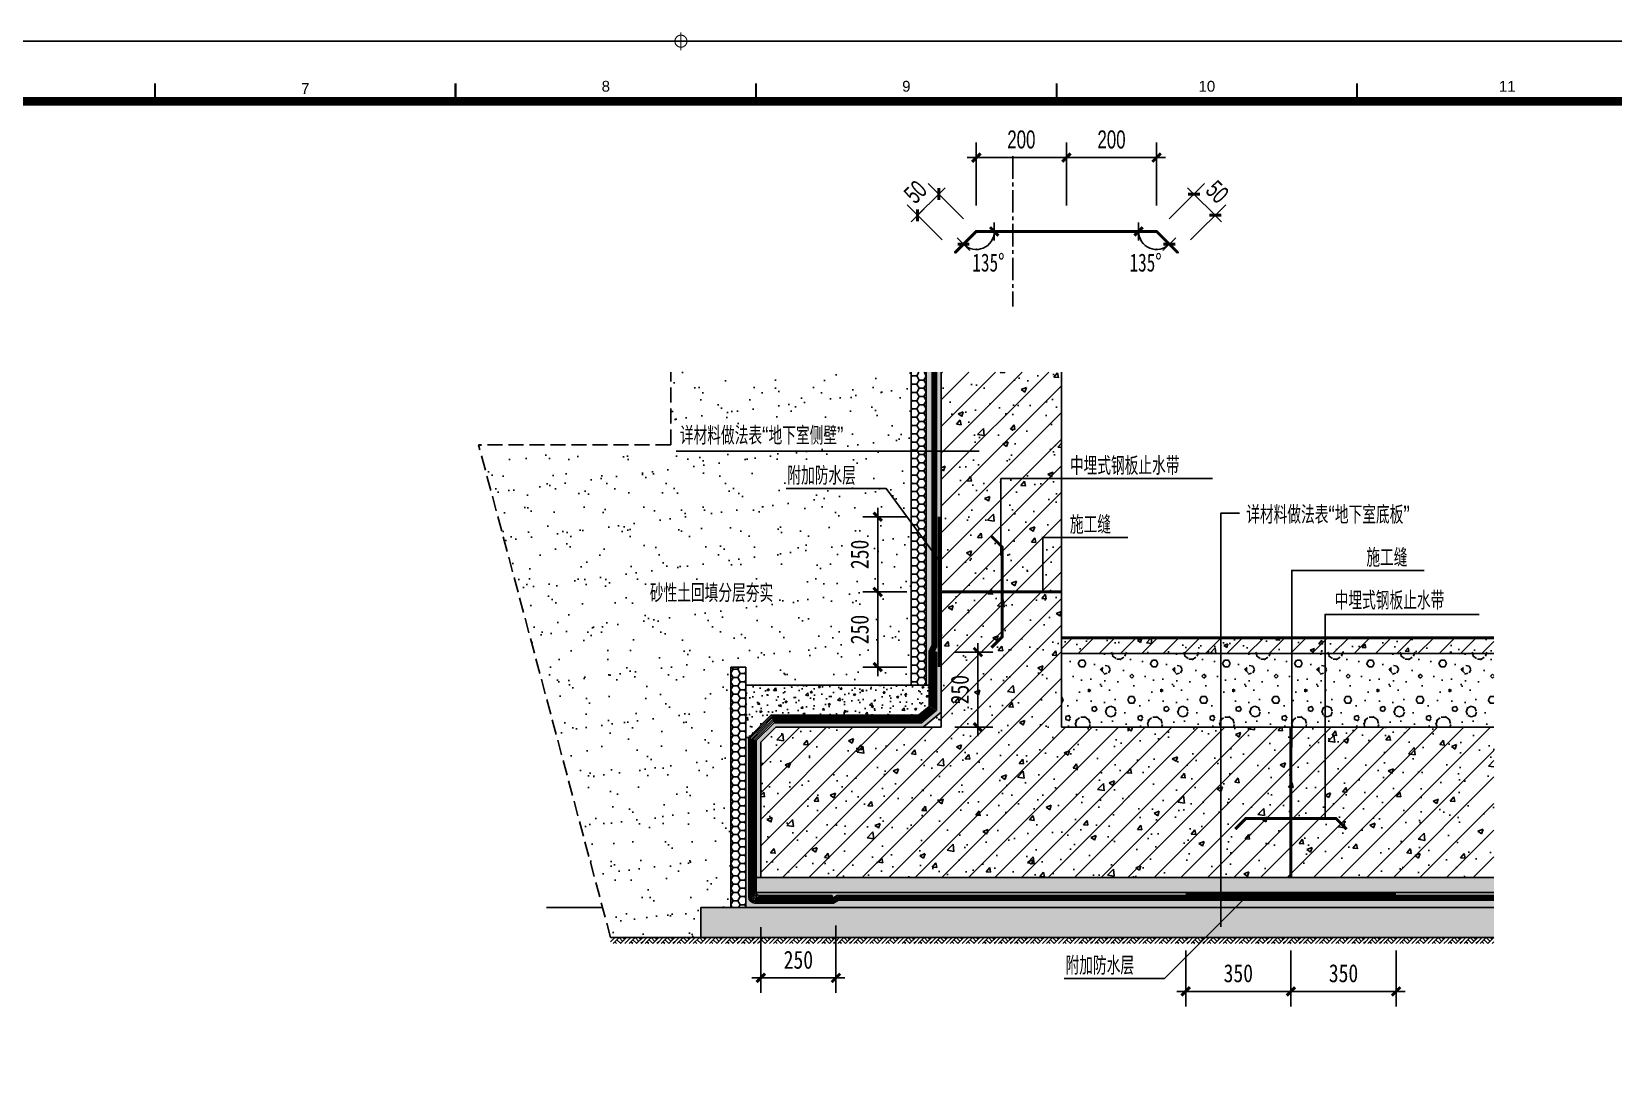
# Model space of a CAD drawing. Extents: x 447078 to 1776277, y 243534 to 519428.
# Drawn here: x 525244 to 530508, y 296348 to 299833 of the extents above; entities that cross this region are included whole.
import ezdxf
from ezdxf.enums import TextEntityAlignment as Align

# ---------------------------------------------------------------- set-up
doc = ezdxf.new("R2010")
doc.units = 0
doc.header["$LTSCALE"] = 1000
doc.header["$MEASUREMENT"] = 0
for name, pattern in [('CENTER2', [1.125, 0.75, -0.125, 0.125, -0.125]), ('DASH', [0.35, 0.25, -0.1]), ('DOTE', [2.42, 2, -0.2, 0.02, -0.2])]:
    doc.linetypes.add(name, pattern=pattern)
doc.layers.get('Defpoints').update_dxf_attribs({"color": 2, "lineweight": 15})
for name, color, linetype in [('ANNO-DIMS', 90, 'Continuous'), ('DETL-THIN', 192, 'Continuous'), ('DOTE', 10, 'DOTE'), ('G-0-XREF', 2, 'Continuous'), ('GNRL-ANNO-DIMS', 3, 'Continuous'), ('HATH', 8, 'Continuous'), ('SURF', 6, 'Continuous'), ('WALL', 130, 'Continuous'), ('WALL-HATH', 251, 'Continuous'), ('WALL-SHER', 210, 'Continuous'), ('图框CCDI_B0GA1+0.00$0$G-ANNO-TEXT', 33, 'Continuous'), ('图框CCDI_B0GA1+0.00$0$G-BORD', 3, 'Continuous')]:
    doc.layers.add(name, color=color, linetype=linetype)
doc.styles.add('DIM_FONT', font='txt', dxfattribs={"width": 0.8})
doc.styles.add('ZJDZ', font='zjdz-s.shx', dxfattribs={"width": 0.7, "bigfont": 'zjdz.shx'})
doc.styles.add('图框CCDI_B0GA1+0.00$0$CCDI_T_G01', font='arial.ttf')
doc.dimstyles.new('AXIS20', dxfattribs={"dimscale": 0.2, "dimtxt": 300, "dimasz": 1, "dimexe": 250, "dimexo": 300, "dimgap": 150, "dimtad": 1, "dimdec": 0, "dimzin": 0, "dimdsep": 46, "dimtxsty": 'DIM_FONT', "dimblk": '_DIMX', "dimblk1": '_DIMX', "dimblk2": '_DIMX', "dimcen": 0.09, "dimse1": 1, "dimse2": 1, "dimclrt": 7, "dimadec": 0, "dimazin": 0, "dimtfac": 1, "dimtdec": 0, "dimtix": 1, "dimtmove": 2, "dimatfit": 3, "dimldrblk": '_DIMX', "dimfxl": 1, "dimtolj": 1, "dimtzin": 0, "dimarcsym": 0})
pattern_1 = [(50, (136386.37, 382372.994), (71.726018, -6.2752135), [7.5, -82.5]), (355, (136386.37, 382372.994), (-13.875133, 75.219213), [6, -66]), (100.4514, (136392.346, 382372.47), (57.850938, 68.943954), [6.374019, -70.114211]), (46.1842, (136386.37, 382392.99), (106.724105, -16.551901), [11.25, -123.75]), (96.6356, (136395.26, 382391.61), (93.46627, 97.411787), [9.56103, -105.1713]), (351.1842, (136386.37, 382392.99), (93.466195, 97.41186), [9, -99]), (21, (136396.37, 382387.994), (59.690705, -40.261889), [7.5, -82.5]), (326, (136396.37, 382387.994), (24.331533, 72.515005), [6, -66]), (71.4514, (136401.34, 382384.64), (84.022263, 32.25305), [6.374019, -70.114211]), (37.5, (136386.37, 382372.994), (1.2159855, 33.2893854), [0, -65.2, 0, -67, 0, -66.25]), (7.5, (136386.37, 382372.994), (26.3069537, 39.4411712), [0, -38.2, 0, -63.7, 0, -25.25]), (327.5, (136364.07, 382372.994), (53.3822436, -2.2554872), [0, -25, 0, -78, 0, -103.5]), (317.5, (136354.07, 382372.994), (58.318617, 10.010498), [0, -32.5, 0, -51.8, 0, -73.5])]
pattern_2 = [(0, (136386.369, 382372.994), (23.8125, 13.74815), [15.875, -31.75]), (120, (136386.369, 382372.994), (-23.81249716, 13.74815493), [15.875, -31.75]), (60, (136386.369, 382372.994), (2.84e-06, 27.49630493), [-31.75, 15.875])]
pattern_3 = [(37.5, (136386.37, 382372.994), (-1.6000313, 48.9413237), [0, -38.608, 0, -43.18, 0, -41.275]), (7.5, (136386.37, 382372.994), (44.952328, 71.68251), [0, -20.828, 0, -34.798, 0, -13.335]), (327.5, (136355.127, 382372.994), (79.099237, 0.1437185), [0, -12.7, 0, -45.72, 0, -59.69]), (317.5, (136355.13, 382372.994), (76.355645, 22.292932), [0, -6.35, 0, -29.972, 0, -34.29])]
pattern_4 = [(45, (136487.143, 382261.068), (-33.6759605, 33.6759605), []), (45, (136498.37, 382261.068), (-33.6759605, 33.6759605), []), (45, (136509.594, 382261.068), (-33.6759605, 33.6759605), []), (45, (136520.82, 382261.068), (-33.6759605, 33.6759605), [])]

# ---------------------------------------------------------------- blocks, each defined once
blk = doc.blocks.new('图框CCDI_B0GA1+0.00$0$MidPoitent')
at = {"const_width": 0.18}
for points in [[(-1.5, 0), (1.5, 0)], [(0, -1.5), (0, 1.5)]]:
    blk.add_lwpolyline(points, dxfattribs=at)
blk.add_lwpolyline([(0, -1, 1), (0, 1, 1), (0, -1, 1)], format="xyb", dxfattribs=at)
blk = doc.blocks.new('图框CCDI_B0GA1+0.00')
at = {"layer": '图框CCDI_B0GA1+0.00$0$G-BORD'}
blk.add_lwpolyline([(0, 59400), (84100, 59400), (84100, 0), (0, 0)], close=True, dxfattribs=at)
at = {"layer": '图框CCDI_B0GA1+0.00$0$G-BORD', "const_width": 35}
for points in [[(33300, 58400), (33300, 58700)], [(38300, 58400), (38300, 58700)], [(43300, 58400), (43300, 58700)], [(48300, 58400), (48300, 58700)], [(53300, 58400), (53300, 58700)]]:
    blk.add_lwpolyline(points, dxfattribs=at)
at = {"layer": '图框CCDI_B0GA1+0.00$0$G-BORD', "const_width": 140}
blk.add_lwpolyline([(3300, 58400), (83100, 58400), (83100, 1000), (3300, 1000)], close=True, dxfattribs=at)
at = {"layer": '图框CCDI_B0GA1+0.00$0$G-BORD', "xscale": 100, "yscale": 100, "zscale": 100}
blk.add_blockref('图框CCDI_B0GA1+0.00$0$MidPoitent', (42050, 59400), dxfattribs=at)
at = {"layer": '图框CCDI_B0GA1+0.00$0$G-ANNO-TEXT', "style": '图框CCDI_B0GA1+0.00$0$CCDI_T_G01'}
for s, p in [('7', (35800, 58612)), ('8', (40800, 58650)), ('9', (45800, 58650)), ('10', (50800, 58650)), ('11', (55800, 58650))]:
    blk.add_text(s, height=180, dxfattribs=at).set_placement(p, align=Align.MIDDLE_CENTER)
blk = doc.blocks.new('_DIMX')
blk.add_line((-150, 0), (150, 0))
at = {"const_width": 50}
blk.add_lwpolyline([(-70, -70), (70, 70)], dxfattribs=at)
blk = doc.blocks.new('*D3600')
at = {"layer": 'Defpoints', "color": 0}
for p in [(529084.6, 296836.5), (529434.6, 296836.5), (529434.6, 296640.4)]:
    blk.add_point(p, dxfattribs=at)
at = {"layer": 'GNRL-ANNO-DIMS', "color": 0, "lineweight": -2}
for p, q in [((529084.6, 296776.5), (529084.6, 296590.4)), ((529434.6, 296776.5), (529434.6, 296590.4)), ((529084.8, 296640.4), (529434.4, 296640.4))]:
    blk.add_line(p, q, dxfattribs=at)
at = {"layer": 'GNRL-ANNO-DIMS', "color": 0, "lineweight": -2, "xscale": 0.2, "yscale": 0.2, "zscale": 0.2, "rotation": 180}
blk.add_blockref('_DIMX', (529084.6, 296640.4), dxfattribs=at)
at = {"layer": 'GNRL-ANNO-DIMS', "color": 0, "lineweight": -2, "xscale": 0.2, "yscale": 0.2, "zscale": 0.2}
blk.add_blockref('_DIMX', (529434.6, 296640.4), dxfattribs=at)
at = {"layer": 'GNRL-ANNO-DIMS', "color": 7, "insert": (529259.6, 296700.4), "char_height": 60, "attachment_point": 5, "style": 'DIM_FONT'}
blk.add_mtext('\\A1;350', dxfattribs=at)
blk = doc.blocks.new('*D3601')
at = {"layer": 'Defpoints', "color": 0}
for p in [(529434.6, 296836.5), (529784.6, 296836.5), (529434.6, 296640.4)]:
    blk.add_point(p, dxfattribs=at)
at = {"layer": 'GNRL-ANNO-DIMS', "color": 0, "lineweight": -2}
for p, q in [((529434.6, 296776.5), (529434.6, 296590.4)), ((529784.6, 296776.5), (529784.6, 296590.4)), ((529784.4, 296640.4), (529434.8, 296640.4))]:
    blk.add_line(p, q, dxfattribs=at)
at = {"layer": 'GNRL-ANNO-DIMS', "color": 0, "lineweight": -2, "xscale": 0.2, "yscale": 0.2, "zscale": 0.2, "rotation": 180}
blk.add_blockref('_DIMX', (529434.6, 296640.4), dxfattribs=at)
at = {"layer": 'GNRL-ANNO-DIMS', "color": 0, "lineweight": -2, "xscale": 0.2, "yscale": 0.2, "zscale": 0.2}
blk.add_blockref('_DIMX', (529784.6, 296640.4), dxfattribs=at)
at = {"layer": 'GNRL-ANNO-DIMS', "color": 7, "insert": (529609.6, 296700.4), "char_height": 60, "attachment_point": 5, "style": 'DIM_FONT'}
blk.add_mtext('\\A1;350', dxfattribs=at)
blk = doc.blocks.new('*D3602')
at = {"layer": 'Defpoints', "color": 0}
for p in [(528687.6, 299414.3), (528387.6, 299195.3), (528687.6, 299195.3)]:
    blk.add_point(p, dxfattribs=at)
at = {"layer": 'GNRL-ANNO-DIMS', "color": 0, "lineweight": -2}
for p, q in [((528387.6, 299255.3), (528387.6, 299464.3)), ((528687.6, 299255.3), (528687.6, 299464.3)), ((528387.8, 299414.3), (528687.4, 299414.3))]:
    blk.add_line(p, q, dxfattribs=at)
at = {"layer": 'GNRL-ANNO-DIMS', "color": 0, "lineweight": -2, "xscale": 0.2, "yscale": 0.2, "zscale": 0.2, "rotation": 180}
blk.add_blockref('_DIMX', (528387.6, 299414.3), dxfattribs=at)
at = {"layer": 'GNRL-ANNO-DIMS', "color": 0, "lineweight": -2, "xscale": 0.2, "yscale": 0.2, "zscale": 0.2}
blk.add_blockref('_DIMX', (528687.6, 299414.3), dxfattribs=at)
at = {"layer": 'GNRL-ANNO-DIMS', "color": 7, "insert": (528537.6, 299474.3), "char_height": 60, "attachment_point": 5, "style": 'ZJDZ'}
blk.add_mtext('\\A1;200', dxfattribs=at)
blk = doc.blocks.new('*D3603')
at = {"layer": 'Defpoints', "color": 0}
for p in [(528687.6, 299414.3), (528687.6, 299195.3), (528987.6, 299195.3)]:
    blk.add_point(p, dxfattribs=at)
at = {"layer": 'GNRL-ANNO-DIMS', "color": 0, "lineweight": -2}
for p, q in [((528687.6, 299255.3), (528687.6, 299464.3)), ((528987.6, 299255.3), (528987.6, 299464.3)), ((528987.4, 299414.3), (528687.8, 299414.3))]:
    blk.add_line(p, q, dxfattribs=at)
at = {"layer": 'GNRL-ANNO-DIMS', "color": 0, "lineweight": -2, "xscale": 0.2, "yscale": 0.2, "zscale": 0.2, "rotation": 180}
blk.add_blockref('_DIMX', (528687.6, 299414.3), dxfattribs=at)
at = {"layer": 'GNRL-ANNO-DIMS', "color": 0, "lineweight": -2, "xscale": 0.2, "yscale": 0.2, "zscale": 0.2}
blk.add_blockref('_DIMX', (528987.6, 299414.3), dxfattribs=at)
at = {"layer": 'GNRL-ANNO-DIMS', "color": 7, "insert": (528837.6, 299474.3), "char_height": 60, "attachment_point": 5, "style": 'ZJDZ'}
blk.add_mtext('\\A1;200', dxfattribs=at)
blk = doc.blocks.new('*D3604')
at = {"layer": 'Defpoints', "color": 0}
for p in [(529111.9, 299293), (528987.6, 299168.6), (529058.3, 299097.9)]:
    blk.add_point(p, dxfattribs=at)
at = {"layer": 'GNRL-ANNO-DIMS', "color": 0, "lineweight": -2}
for p, q in [((529030, 299211), (529147.3, 299328.3)), ((529111.8, 299293.1), (529111.7, 299293.2)), ((529182.7, 299222.3), (529111.9, 299293)), ((529100.7, 299140.3), (529218, 299257.6)), ((529182.8, 299222.1), (529182.9, 299222))]:
    blk.add_line(p, q, dxfattribs=at)
at = {"layer": 'GNRL-ANNO-DIMS', "color": 0, "lineweight": -2, "xscale": 0.2, "yscale": 0.2, "zscale": 0.2}
for p, rotation in [((529111.9, 299293), 315), ((529182.7, 299222.3), 135)]:
    blk.add_blockref('_DIMX', p, dxfattribs=dict(at, rotation=rotation))
at = {"layer": 'GNRL-ANNO-DIMS', "color": 7, "insert": (529189.7, 299300), "char_height": 60, "attachment_point": 5, "rotation": 315, "style": 'ZJDZ'}
blk.add_mtext('\\A1;50', dxfattribs=at)
blk = doc.blocks.new('*D3605')
at = {"layer": 'Defpoints', "color": 0}
for p in [(528263.2, 299293), (528387.6, 299168.6), (528316.8, 299097.9)]:
    blk.add_point(p, dxfattribs=at)
at = {"layer": 'GNRL-ANNO-DIMS', "color": 0, "lineweight": -2}
for p, q in [((528192.5, 299222.3), (528263.2, 299293)), ((528345.1, 299211), (528227.8, 299328.3)), ((528263.3, 299293.1), (528263.5, 299293.2)), ((528274.4, 299140.3), (528157.1, 299257.6)), ((528192.3, 299222.1), (528192.2, 299222))]:
    blk.add_line(p, q, dxfattribs=at)
at = {"layer": 'GNRL-ANNO-DIMS', "color": 0, "lineweight": -2, "xscale": 0.2, "yscale": 0.2, "zscale": 0.2}
for p, rotation in [((528263.2, 299293), 225), ((528192.5, 299222.3), 45)]:
    blk.add_blockref('_DIMX', p, dxfattribs=dict(at, rotation=rotation))
at = {"layer": 'GNRL-ANNO-DIMS', "color": 7, "insert": (528185.4, 299300), "char_height": 60, "attachment_point": 5, "rotation": 45, "style": 'ZJDZ'}
blk.add_mtext('\\A1;50', dxfattribs=at)
blk = doc.blocks.new('*D3606')
at = {"layer": 'Defpoints', "color": 0}
for p in [(527670.7, 296913.9), (527920.5, 296919.2), (527920.5, 296685.2)]:
    blk.add_point(p, dxfattribs=at)
at = {"layer": 'GNRL-ANNO-DIMS', "color": 0, "lineweight": -2}
for p, q in [((527920.5, 296859.2), (527920.5, 296635.2)), ((527670.7, 296853.9), (527670.7, 296635.2)), ((527670.9, 296685.2), (527920.3, 296685.2))]:
    blk.add_line(p, q, dxfattribs=at)
at = {"layer": 'GNRL-ANNO-DIMS', "color": 0, "lineweight": -2, "xscale": 0.2, "yscale": 0.2, "zscale": 0.2, "rotation": 180}
blk.add_blockref('_DIMX', (527670.7, 296685.2), dxfattribs=at)
at = {"layer": 'GNRL-ANNO-DIMS', "color": 0, "lineweight": -2, "xscale": 0.2, "yscale": 0.2, "zscale": 0.2}
blk.add_blockref('_DIMX', (527920.5, 296685.2), dxfattribs=at)
at = {"layer": 'GNRL-ANNO-DIMS', "color": 7, "insert": (527795.6, 296745.2), "char_height": 60, "attachment_point": 5, "style": 'DIM_FONT'}
blk.add_mtext('\\A1;250', dxfattribs=at)
blk = doc.blocks.new('*D3607')
at = {"layer": 'Defpoints', "color": 0}
for p in [(528216.9, 297969.2), (528059.7, 297719.2), (528216.9, 297719.2)]:
    blk.add_point(p, dxfattribs=at)
at = {"layer": 'GNRL-ANNO-DIMS', "color": 0, "lineweight": -2}
for p, q in [((528156.9, 297969.2), (528009.7, 297969.2)), ((528059.7, 297969), (528059.7, 297719.4)), ((528156.9, 297719.2), (528009.7, 297719.2))]:
    blk.add_line(p, q, dxfattribs=at)
at = {"layer": 'GNRL-ANNO-DIMS', "color": 0, "lineweight": -2, "xscale": 0.2, "yscale": 0.2, "zscale": 0.2}
for p, rotation in [((528059.7, 297969.2), 90), ((528059.7, 297719.2), 270)]:
    blk.add_blockref('_DIMX', p, dxfattribs=dict(at, rotation=rotation))
at = {"layer": 'GNRL-ANNO-DIMS', "color": 7, "insert": (527999.7, 297844.2), "char_height": 60, "attachment_point": 5, "rotation": 90, "style": 'DIM_FONT'}
blk.add_mtext('\\A1;250', dxfattribs=at)
blk = doc.blocks.new('*D3608')
at = {"layer": 'Defpoints', "color": 0}
for p in [(528059.7, 298219.2), (528216.9, 298219.2), (528216.9, 297969.2)]:
    blk.add_point(p, dxfattribs=at)
at = {"layer": 'GNRL-ANNO-DIMS', "color": 0, "lineweight": -2}
for p, q in [((528156.9, 298219.2), (528009.7, 298219.2)), ((528059.7, 297969.4), (528059.7, 298219)), ((528156.9, 297969.2), (528009.7, 297969.2))]:
    blk.add_line(p, q, dxfattribs=at)
at = {"layer": 'GNRL-ANNO-DIMS', "color": 0, "lineweight": -2, "xscale": 0.2, "yscale": 0.2, "zscale": 0.2}
for p, rotation in [((528059.7, 298219.2), 90), ((528059.7, 297969.2), 270)]:
    blk.add_blockref('_DIMX', p, dxfattribs=dict(at, rotation=rotation))
at = {"layer": 'GNRL-ANNO-DIMS', "color": 7, "insert": (527999.7, 298094.2), "char_height": 60, "attachment_point": 5, "rotation": 90, "style": 'DIM_FONT'}
blk.add_mtext('\\A1;250', dxfattribs=at)
blk = doc.blocks.new('*D3609')
at = {"layer": 'Defpoints', "color": 0}
for p in [(528255.7, 297769.2), (528393.1, 297769.2), (528255.7, 297519.2)]:
    blk.add_point(p, dxfattribs=at)
at = {"layer": 'GNRL-ANNO-DIMS', "color": 0, "lineweight": -2}
for p, q in [((528315.7, 297769.2), (528443.1, 297769.2)), ((528393.1, 297519.4), (528393.1, 297769)), ((528315.7, 297519.2), (528443.1, 297519.2))]:
    blk.add_line(p, q, dxfattribs=at)
at = {"layer": 'GNRL-ANNO-DIMS', "color": 0, "lineweight": -2, "xscale": 0.2, "yscale": 0.2, "zscale": 0.2}
for p, rotation in [((528393.1, 297769.2), 90), ((528393.1, 297519.2), 270)]:
    blk.add_blockref('_DIMX', p, dxfattribs=dict(at, rotation=rotation))
at = {"layer": 'GNRL-ANNO-DIMS', "color": 7, "insert": (528333.1, 297644.2), "char_height": 60, "attachment_point": 5, "rotation": 90, "style": 'DIM_FONT'}
blk.add_mtext('\\A1;250', dxfattribs=at)
blk = doc.blocks.new('$LinePat$素土夯实')
at = {"color": 0}
for p, q in [((0, -210), (210, 0)), ((120, -300), (420, 0)), ((420, 0), (608, -188)), ((495, -300), (795, 0)), ((615, 0), (705, -90)), ((210, -210), (300, -300)), ((315, -105), (502, -293)), ((705, -300), (795, -210))]:
    blk.add_line(p, q, dxfattribs=at)

msp = doc.modelspace()

# ---------------------------------------------------------------- hatches: boundary and pattern name
at = {"layer": 'HATH'}
h = msp.add_hatch(dxfattribs=at)
h.set_pattern_fill('HONEY', color=256, scale=10, style=0)
h.set_pattern_definition(pattern_2)
h.paths.add_polyline_path([(528220.7, 298700.7), (528170.7, 298700.7), (528170.7, 297659.2), (528220.7, 297659.2)])
h = msp.add_hatch(dxfattribs=at)
h.set_pattern_fill('HONEY', color=256, scale=10, style=0)
h.set_pattern_definition(pattern_2)
h.paths.add_polyline_path([(527620.7, 297719.2), (527570.7, 297719.2), (527570.7, 296919.2), (527620.7, 296919.2)])
at = {"layer": 'WALL-HATH'}
h = msp.add_hatch(dxfattribs=at)
h.set_pattern_fill('AR-SAND', color=256, scale=50, style=0)
h.set_pattern_definition([(37.5, (135502.83, 382261.07), (-4.000078, 122.35331), [0, -96.52, 0, -107.95, 0, -103.1875]), (7.5, (135502.83, 382261.07), (112.38082, 179.206275), [0, -52.07, 0, -86.995, 0, -33.3375]), (327.5, (135424.72, 382261.07), (197.748093, 0.359296), [0, -31.75, 0, -114.3, 0, -149.225]), (317.5, (135424.72, 382261.07), (190.88911, 55.73233), [0, -15.875, 0, -74.93, 0, -85.725])])
h.paths.add_polyline_path([(527370.7, 298700.7), (527370.7, 298459.2), (526731.2, 298459.2), (527170.7, 296819.2), (527470.7, 296819.2), (527470.7, 296919.2), (527570.7, 296919.2), (527570.7, 297719.2), (527620.7, 297719.2), (527620.7, 297659.2), (528170.7, 297659.2), (528170.7, 298700.7)])
h = msp.add_hatch(dxfattribs=at)
h.set_pattern_fill('AR-SAND', color=256, scale=20, style=0)
h.set_pattern_definition(pattern_3)
h.paths.add_polyline_path([(528240.7, 298700.7), (528220.7, 298700.7), (528220.7, 297659.2), (528230.7, 297659.2), (528230.7, 297772.1), (528240.7, 297790.6)], flags=17)
h.paths.add_polyline_path([(528270.7, 298700.7), (528255.7, 298700.7), (528255.7, 297786.7), (528245.7, 297768.3), (528245.7, 297580.9), (528201.1, 297543.8), (527709.9, 297543.8), (527645.2, 297479), (527645.2, 297192), (527645.2, 297169.2), (527645.2, 296959.2, 0.414214), (527655.2, 296949.2), (527908, 296949.2), (527925.2, 296959.2), (530109.9, 296959.2), (530109.9, 296969.2), (527670.7, 296969.2), (527670.7, 297019.2), (527670.7, 297469.2), (527720.7, 297519.2), (528210.7, 297519.2), (528270.7, 297569.2)])
h.paths.add_polyline_path([(528255.7, 297769.2), (528255.7, 297576.2), (528205.2, 297534.2), (527714.5, 297534.2), (527655.2, 297474.9), (527655.2, 296969.2, 0.414214), (527665.2, 296959.2), (527908, 296959.2), (527908, 296954.2), (527660.2, 296954.2, -0.414214), (527650.2, 296964.2), (527650.2, 297477), (527712.4, 297539.2), (528203.4, 297539.2), (528250.7, 297578.6), (528250.7, 297769.2)], flags=16)
h = msp.add_hatch(dxfattribs=at)
h.set_pattern_fill('钢筋混凝土', color=256, scale=25, style=0)
h.set_pattern_definition([(45, (135864.09, 382261.07), (-44.194174, 44.194174), []), (50, (135864.09, 382261.07), (179.315046, -15.688034), [18.75, -206.25]), (355, (135864.09, 382261.07), (-34.68783, 188.04803), [15, -165]), (100.4514, (135879.03, 382259.76), (144.627345, 172.359886), [15.93505, -175.28553]), (46.1842, (135864.09, 382311.07), (266.81026, -41.37975), [28.125, -309.375]), (96.6356, (135886.32, 382307.62), (233.66568, 243.52947), [23.90257, -262.92825]), (351.1842, (135864.1, 382311.07), (233.66549, 243.52965), [22.5, -247.5]), (21, (135889.09, 382298.57), (149.226763, -100.65472), [18.75, -206.25]), (326, (135889.09, 382298.57), (60.82883, 181.28751), [15, -165]), (71.4514, (135901.52, 382290.18), (210.05566, 80.632624), [15.93505, -175.28553]), (37.5, (135864.09, 382261.07), (3.039964, 83.223463), [0, -163, 0, -167.5, 0, -165.625]), (7.5, (135864.09, 382261.07), (65.767384, 98.602928), [0, -95.5, 0, -159.25, 0, -63.125]), (327.5, (135808.34, 382261.07), (133.455609, -5.638718), [0, -62.5, 0, -195, 0, -258.75]), (317.5, (135783.34, 382261.07), (145.796542, 25.026246), [0, -81.25, 0, -129.5, 0, -183.75])])
h.paths.add_polyline_path([(528270.7, 297969.2), (528670.7, 297969.2), (528670.7, 298700.7), (528270.7, 298700.7)])
h.paths.add_polyline_path([(528670.7, 297519.2), (528670.7, 297969.2), (528270.7, 297969.2), (528270.7, 297519.2), (527720.7, 297519.2), (527670.7, 297469.2), (527670.7, 297019.2), (529434.6, 297019.2), (529434.6, 297519.2)])
h.paths.add_polyline_path([(530109.9, 297019.2), (530109.9, 297519.2), (529434.6, 297519.2), (529434.6, 297019.2)])
h = msp.add_hatch(dxfattribs=at)
h.set_pattern_fill('ANSI34', color=256, scale=5, style=0)
h.set_pattern_definition(pattern_4)
h.paths.add_polyline_path([(528235.7, 297770.8), (528245.7, 297789.3), (528245.7, 298700.7), (528240.7, 298700.7), (528240.7, 297790.6), (528230.7, 297772.1), (528230.7, 297587.9), (528195.7, 297558.8), (528197.6, 297553.9), (528235.7, 297585.6)])
h.paths.add_polyline_path([(528255.7, 298700.7), (528250.7, 298700.7), (528250.7, 297788), (528240.7, 297769.6), (528240.7, 297583.2), (528199.5, 297548.9), (528201.4, 297544), (528245.7, 297580.9), (528245.7, 297768.3), (528255.7, 297786.7)])
h = msp.add_hatch(dxfattribs=at)
h.set_pattern_fill('钢筋混凝土', color=256, scale=20, style=0)
h.set_pattern_definition([(45, (136386.37, 382367.994), (-35.355339, 35.355339), []), (50, (136386.37, 382368), (143.452037, -12.550427), [15, -165]), (355, (136386.37, 382368), (-27.750267, 150.438427), [12, -132]), (100.4514, (136398.32, 382366.95), (115.701876, 137.88791), [12.74804, -140.22842]), (46.1842, (136386.37, 382408), (213.44821, -33.1038), [22.5, -247.5]), (96.6356, (136404.16, 382405.24), (186.93254, 194.82357), [19.12206, -210.3426]), (351.1842, (136386.37, 382408), (186.93239, 194.82372), [18, -198]), (21, (136406.37, 382398), (119.38141, -80.523778), [15, -165]), (326, (136406.37, 382398), (48.663066, 145.03001), [12, -132]), (71.4514, (136416.32, 382391.28), (168.044526, 64.5061), [12.74804, -140.22842]), (37.5, (136386.37, 382367.994), (2.431971, 66.578771), [0, -130.4, 0, -134, 0, -132.5]), (7.5, (136386.37, 382367.994), (52.613907, 78.882342), [0, -76.4, 0, -127.4, 0, -50.5]), (327.5, (136341.77, 382367.994), (106.764487, -4.510974), [0, -50, 0, -156, 0, -207]), (317.5, (136321.77, 382367.99), (116.637234, 20.020996), [0, -65, 0, -103.6, 0, -147])])
h.paths.add_polyline_path([(528670.7, 297814.2), (528670.7, 297764.2), (530109.9, 297764.2), (530109.9, 297814.2)])
h = msp.add_hatch(dxfattribs=at)
h.set_pattern_fill('加气混凝土', color=256, scale=20, style=0)
h.set_pattern_definition([(0, (134557.33, 382187.87), (120, 240), [0, -240]), (0, (134416.93, 382155.47), (120, 240), [0, -240]), (0, (134494.93, 382153.07), (120, 240), [0, -240]), (0, (134580.13, 382223.87), (120, 240), [0, -240]), (0, (134480.53, 382141.07), (120, 240), [0, -240]), (0, (134604.13, 382375.07), (120, 240), [0, -240]), (0, (134530.93, 382355.87), (120, 240), [0, -240]), (0, (134569.33, 382325.87), (120, 240), [0, -240]), (0, (134373.73, 382321.07), (120, 240), [0, -240]), (0, (134491.33, 382310.27), (120, 240), [0, -240]), (0, (134445.73, 382249.07), (120, 240), [0, -240]), (0, (134448.13, 382159.07), (120, 240), [0, -240]), (0, (134538.13, 382149.47), (120, 240), [0, -240]), (0, (134604.13, 382255.07), (120, 240), [0, -240]), (0, (134379.73, 382217.87), (120, 240), [0, -240]), (0, (134400.13, 382258.67), (120, 240), [0, -240]), (0, (134493.73, 382241.87), (120, 240), [0, -240]), (0, (134460.13, 382207.07), (120, 240), [0, -240]), (0, (134440.93, 382286.27), (120, 240), [0, -240]), (0, (134470.93, 382376.27), (120, 240), [0, -240]), (0, (134389.33, 382167.47), (120, 240), [0, -240]), (0, (134521.33, 382327.07), (120, 240), [0, -240]), (0, (134409.73, 382330.67), (120, 240), [0, -240]), (0, (134390.53, 382361.87), (120, 240), [0, -240]), (130.601294, (134589.384, 382299.925), (-599.99999337, 720.00000315), [10.53662, -4414.8444]), (18.434949, (134572.24, 382304.496), (599.9999978, 239.9999982), [10.8421, -1507.05116]), (90, (134572.24, 382294.21), (120, 240), [10.28571, -469.71426]), (161.565051, (134582.527, 382290.78), (-600.000003, 239.999982), [10.8421, -1507.05116]), (53.130102, (134582.527, 382290.78), (120, 240), [11.42857, -1188.5714]), (135, (134591.67, 382168.5), (-120.000015, 239.999984), [9.69746, -669.12504]), (45, (134577.955, 382168.5), (120, 239.999999), [9.69746, -669.12504]), (135, (134584.81, 382161.64), (-120.000015, 239.999984), [9.69746, -669.12504]), (45, (134584.81, 382161.64), (120, 239.999999), [9.69746, -669.12504]), (116.56505, (134476.24, 382329.64), (-2e-05, 479.99999), [12.77753, -255.5506]), (180, (134470.53, 382341.07), (-120, 240), [13.71429, -226.2857]), (63.43495, (134451.1, 382329.64), (1e-06, 480), [12.77753, -255.5506]), (116.56505, (134456.81, 382318.2), (-2e-05, 479.99999), [12.77753, -255.5506]), (0, (134456.81, 382318.2), (120, 240), [13.71429, -226.2857]), (63.43495, (134470.53, 382318.2), (1e-06, 480), [12.77753, -255.5506]), (107.102728, (134566.527, 382248.496), (-359.99998624, 1200.00000194), [15.54454, -6513.161]), (143.972626, (134561.955, 382263.353), (-2279.9999711, 1679.9999981), [15.54454, -3248.808]), (180, (134549.38, 382272.5), (-120, 240), [14.85714, -225.14284]), (36.0273733, (134521.955, 382263.353), (2279.99998315, 1679.9999819), [15.54454, -3248.808]), (71.565051, (134517.384, 382249.64), (360.000002, 1199.999998), [14.45613, -1503.43712]), (107.102728, (134521.955, 382234.782), (-359.99998624, 1200.00000194), [15.54454, -6513.161]), (143.972626, (134534.527, 382225.639), (-2279.9999711, 1679.9999981), [15.54454, -3248.808]), (0, (134534.53, 382225.64), (120, 240), [14.85714, -225.14284]), (36.0273733, (134549.384, 382225.639), (2279.99998315, 1679.9999819), [15.54454, -3248.808]), (71.565051, (134561.955, 382234.78), (360.000002, 1199.999998), [14.45613, -1503.43712]), (150.255118, (134568.812, 382360.496), (-360.0000009, 239.999997), [9.21401, -1925.72784]), (90, (134560.81, 382355.92), (120, 240), [9.14286, -470.8571]), (29.744881, (134560.812, 382355.925), (360.0000002, 239.9999989), [9.21401, -1925.72784]), (116.56505, (134512.81, 382190.2), (-2e-05, 479.99999), [12.77753, -255.5506]), (168.690067, (134507.098, 382201.64), (-1080.0000008, 239.999994), [11.6549, -2435.8742]), (41.185925, (134486.527, 382195.925), (2999.99998182, 2639.9999769), [12.14874, -5090.3208]), (90, (134486.53, 382184.5), (120, 240), [11.42857, -468.5714]), (138.814074, (134495.67, 382176.496), (-2999.99994668, 2640.0000168), [12.14874, -5090.3208]), (16.6992442, (134495.67, 382176.496), (3959.9999702, 1199.99998743), [11.93178, -4999.415]), (60.945396, (134507.098, 382179.925), (119.99999968, 239.99999788), [11.76643, -4930.1358]), (109.983106, (134412.241, 382290.782), (-600.00000226, 1679.99999555), [13.3768, -5604.879]), (155.556045, (134407.67, 382303.353), (-1560.00000595, 719.99998504), [13.8092, -5786.0526]), (24.4439547, (134382.527, 382303.353), (1560.00000078, 719.99999654), [13.8092, -5786.0526]), (70.0168934, (134377.955, 382290.782), (600.0000018, 1679.99999583), [13.3768, -5604.879]), (109.983106, (134382.527, 382278.21), (-600.00000226, 1679.99999555), [13.3768, -5604.879]), (160.016893, (134395.098, 382273.64), (-600.0000004, 239.9999891), [13.3768, -2795.751]), (19.9831065, (134395.098, 382273.64), (599.9999967, 239.9999996), [13.3768, -2795.751]), (70.0168934, (134407.67, 382278.21), (600.0000018, 1679.99999583), [13.3768, -5604.879]), (122.005383, (134501.384, 382269.068), (-120.0000161, 239.9999877), [10.78169, -2253.3736]), (18.434949, (134485.384, 382274.78), (599.9999978, 239.9999982), [10.8421, -1507.05116]), (90, (134485.38, 382264.5), (120, 240), [10.28571, -469.71426]), (161.565051, (134495.67, 382261.068), (-600.000003, 239.999982), [10.8421, -1507.05116]), (54.4623222, (134495.67, 382261.068), (839.9999988, 1199.9999982), [9.83123, -4119.2846]), (116.56505, (134431.67, 382210.78), (-2e-05, 479.99999), [12.77753, -255.5506]), (180, (134425.96, 382222.2), (-120, 240), [12.57143, -227.42856]), (59.0362434, (134406.527, 382210.782), (120.0000004, 239.9999988), [13.32789, -2785.5288]), (120.963756, (134413.384, 382199.353), (-120.0000164, 239.999989), [13.32789, -2785.5288]), (0, (134413.38, 382199.35), (120, 240), [12.57143, -227.42856]), (63.43495, (134425.96, 382199.35), (1e-06, 480), [12.77753, -255.5506])])
h.paths.add_polyline_path([(530109.9, 297769.2), (528670.7, 297769.2), (528670.7, 297519.2), (530109.9, 297519.2)])
h = msp.add_hatch(dxfattribs=at)
h.set_pattern_fill('混凝土', color=256, scale=10, style=0)
h.set_pattern_definition(pattern_1)
h.paths.add_polyline_path([(527620.7, 297659.2), (527620.7, 297485.3), (527630.2, 297485.3), (527703.7, 297558.8), (528195.7, 297558.8), (528230.7, 297587.9), (528230.7, 297659.2)])
h = msp.add_hatch(dxfattribs=at)
h.set_pattern_fill('ANSI34', color=256, scale=5, style=0)
h.set_pattern_definition(pattern_4)
h.paths.add_polyline_path([(527705.7, 297553.8), (528197.5, 297553.8), (528197.6, 297553.9), (528195.7, 297558.8), (527703.7, 297558.8), (527630.2, 297485.3), (527630.2, 296954.2, 0.414214), (527650.2, 296934.2), (527801.7, 296934.2), (527801.7, 296939.2), (527650.2, 296939.2, -0.414214), (527635.2, 296954.2), (527635.2, 297171.3), (527635.2, 297194.1), (527635.2, 297483.2)])
h.paths.add_polyline_path([(527709.9, 297543.8), (528201.1, 297543.8), (528201.4, 297544), (528199.6, 297548.8), (527707.8, 297548.8), (527640.2, 297481.1), (527640.2, 297193), (527640.2, 297170.2), (527640.2, 296954.2, 0.414214), (527650.2, 296944.2), (527801.7, 296944.2), (527801.7, 296949.2), (527655.2, 296949.2, -0.414214), (527645.2, 296959.2), (527645.2, 297169.2), (527645.2, 297192), (527645.2, 297479)])
h.paths.add_polyline_path([(527714.5, 297534.2), (528205.2, 297534.2), (528203.3, 297539.2), (527712.4, 297539.2), (527650.2, 297477), (527650.2, 296964.2, 0.414214), (527660.2, 296954.2), (527801.7, 296954.2), (527801.7, 296959.2), (527665.2, 296959.2, -0.414214), (527655.2, 296969.2), (527655.2, 297474.9)])
h = msp.add_hatch(dxfattribs=at)
h.set_pattern_fill('AR-SAND', color=256, scale=20, style=0)
h.set_pattern_definition(pattern_3)
h.paths.add_polyline_path([(528270.7, 297569.2), (528210.7, 297519.2), (528270.7, 297519.2)])
h = msp.add_hatch(dxfattribs=at)
h.set_pattern_fill('AR-SAND', color=256, scale=20, style=0)
h.set_pattern_definition(pattern_3)
h.paths.add_polyline_path([(527929.2, 296944.2), (527912.1, 296934.2), (527650.2, 296934.2, -0.414214), (527630.2, 296954.2), (527630.2, 297172.3), (527630.2, 297195.1), (527630.2, 297485.3), (527620.7, 297485.3), (527620.7, 296919.2), (530109.9, 296919.2), (530109.9, 296944.2)])
h = msp.add_hatch(dxfattribs=at)
h.set_pattern_fill('混凝土', color=256, scale=10, style=0)
h.set_pattern_definition(pattern_1)
h.paths.add_polyline_path([(530109.9, 296969.2), (530109.9, 297019.2), (527670.7, 297019.2), (527670.7, 296969.2)])
h = msp.add_hatch(dxfattribs=at)
h.set_pattern_fill('混凝土', color=256, scale=10, style=0)
h.set_pattern_definition(pattern_1)
h.paths.add_polyline_path([(527470.7, 296919.2), (527470.7, 296819.2), (530109.9, 296819.2), (530109.9, 296919.2)])
h = msp.add_hatch(dxfattribs=at)
h.set_pattern_fill('ANSI34', color=256, scale=5, style=0)
h.set_pattern_definition(pattern_4)
h.paths.add_polyline_path([(528561.3, 296949.2), (527927.9, 296949.2), (527910.7, 296939.2), (527801.7, 296939.2), (527801.7, 296934.2), (527912.1, 296934.2), (527929.2, 296944.2), (528561.3, 296944.2)])
h.paths.add_polyline_path([(528561.3, 296959.2), (527925.2, 296959.2), (527908, 296949.2), (527801.7, 296949.2), (527801.7, 296944.2), (527909.4, 296944.2), (527926.5, 296954.2), (528561.3, 296954.2)])
h.paths.add_polyline_path([(527908, 296959.2), (527801.7, 296959.2), (527801.7, 296954.2), (527908, 296954.2)], flags=17)
h = msp.add_hatch(dxfattribs=at)
h.set_pattern_fill('ANSI34', color=256, scale=5, style=0)
h.set_pattern_definition(pattern_4)
h.paths.add_polyline_path([(530109.9, 296949.2), (528560.2, 296949.2), (528560.2, 296944.2), (530109.9, 296944.2)])
h.paths.add_polyline_path([(530109.9, 296959.2), (528560.2, 296959.2), (528560.2, 296954.2), (530109.9, 296954.2)])

# ---------------------------------------------------------------- linework, layer by layer
at = {"layer": 'ANNO-DIMS'}
for centre, start, end in [((528387.6, 299168.6), 225.1914, 359.8086), ((528987.6, 299168.6), 180.1914, 314.8086)]:
    msp.add_arc(centre, 59.9, start, end, dxfattribs=at)
for p in [(528387.6, 299168.6), (528387.6, 299168.6), (528987.6, 299168.6), (528987.6, 299168.6), (528316.8, 299097.9), (528387.6, 299108.7), (528987.6, 299108.7), (529058.3, 299097.9)]:
    msp.add_point(p, dxfattribs=at)
at = {"layer": 'ANNO-DIMS', "color": 0, "linetype": 'ByBlock'}
msp.add_point((528987.6, 299168.6), dxfattribs=at)
at = {"layer": 'DETL-THIN', "linetype": 'DASH', "ltscale": 0.2}
for p, q in [((527370.7, 298459.2), (527370.7, 298700.7)), ((527170.7, 296819.2), (526731.2, 298459.2)), ((527370.7, 298459.2), (526731.2, 298459.2))]:
    msp.add_line(p, q, dxfattribs=at)
at = {"layer": 'DETL-THIN'}
for p, q in [((528170.7, 297659.2), (528170.7, 298700.7)), ((528220.7, 297659.2), (528220.7, 298700.7)), ((528240.7, 298700.7), (528240.7, 297790.6)), ((528245.7, 298700.7), (528245.7, 297789.3)), ((528250.7, 298700.7), (528250.7, 297788)), ((528255.7, 297786.7), (528255.7, 298700.7)), ((528170.7, 298422.4), (528170.7, 298696.3)), ((528670.7, 297819.2), (530109.9, 297819.2)), ((528670.7, 297814.2), (530109.9, 297814.2)), ((528230.7, 297772.1), (528240.7, 297790.6)), ((528230.7, 297772.1), (528230.7, 297587.9)), ((528235.7, 297770.8), (528245.7, 297789.3)), ((528235.7, 297770.8), (528235.7, 297585.6)), ((528240.7, 297769.6), (528250.7, 297788)), ((528240.7, 297769.6), (528240.7, 297583.2)), ((528245.7, 297768.3), (528255.7, 297786.7)), ((528245.7, 297580.9), (528245.7, 297768.3)), ((528250.7, 297769.2), (528250.7, 297578.6)), ((528250.7, 297769.2), (528255.7, 297769.2)), ((528255.7, 297576.2), (528255.7, 297769.2)), ((528670.7, 297764.2), (530109.9, 297764.2)), ((527570.7, 297719.2), (527570.7, 296919.2)), ((527620.7, 297719.2), (527570.7, 297719.2)), ((527620.7, 297719.2), (527620.7, 296919.2)), ((527620.7, 297659.2), (528230.7, 297659.2)), ((527630.2, 297485.3), (527703.7, 297558.8)), ((527635.2, 297483.2), (527705.7, 297553.8)), ((527640.2, 297481.1), (527707.8, 297548.8)), ((527645.2, 297479), (527709.9, 297543.8)), ((527703.7, 297558.8), (528195.7, 297558.8)), ((527705.7, 297553.8), (528197.5, 297553.8)), ((527707.8, 297548.8), (528199.3, 297548.8)), ((527709.9, 297543.8), (528201.1, 297543.8)), ((528195.7, 297558.8), (528230.7, 297587.9)), ((528197.5, 297553.8), (528235.7, 297585.6)), ((528199.3, 297548.8), (528240.7, 297583.2)), ((528201.1, 297543.8), (528245.7, 297580.9)), ((528203.4, 297539.2), (528250.7, 297578.6)), ((528205.2, 297534.2), (528255.7, 297576.2)), ((528210.7, 297519.2), (528270.7, 297569.2)), ((527650.2, 297477), (527712.4, 297539.2)), ((527655.2, 297474.9), (527714.5, 297534.2)), ((527712.4, 297539.2), (528203.4, 297539.2)), ((527714.5, 297534.2), (528205.2, 297534.2)), ((527630.2, 297485.3), (527620.7, 297485.3)), ((527630.2, 296954.2), (527630.2, 297485.3)), ((527635.2, 297194.1), (527635.2, 297483.2)), ((527640.2, 297193), (527640.2, 297481.1)), ((527645.2, 297192), (527645.2, 297479)), ((527650.2, 296964.2), (527650.2, 297477)), ((527655.2, 297474.9), (527655.2, 296969.2)), ((527635.2, 297171.3), (527635.2, 297194.1)), ((527640.2, 297170.2), (527640.2, 297193)), ((527645.2, 297169.2), (527645.2, 297192)), ((527635.2, 296954.2), (527635.2, 297171.3)), ((527640.2, 296954.2), (527640.2, 297170.2)), ((527645.2, 297169.2), (527645.2, 296959.2)), ((527143.9, 296919.2), (526957.9, 296919.2)), ((527908, 296954.2), (527660.2, 296954.2)), ((527665.2, 296959.2), (527908, 296959.2)), ((527908, 296954.2), (527908, 296959.2)), ((527908, 296959.2), (527908, 296954.2)), ((527470.7, 296819.2), (527170.7, 296819.2))]:
    msp.add_line(p, q, dxfattribs=at)
at = {"layer": 'DETL-THIN', "linetype": 'DASH', "ltscale": 0.2, "const_width": 10, "flags": 128}
for points in [[(528264.3, 298219.2), (528264.3, 297719.2)], [(529784.6, 296964.9), (529084.6, 296964.9)]]:
    msp.add_lwpolyline(points, dxfattribs=at)
at = {"layer": 'DETL-THIN'}
for points in [[(527650.2, 296944.2), (527909.4, 296944.2), (527926.5, 296954.2), (530109.9, 296954.2)], [(527650.2, 296939.2), (527910.7, 296939.2), (527927.9, 296949.2), (530109.9, 296949.2)], [(530109.9, 296944.2), (527929.2, 296944.2), (527912.1, 296934.2), (527650.2, 296934.2)], [(527655.2, 296949.2), (527908, 296949.2), (527925.2, 296959.2), (530109.9, 296959.2)]]:
    msp.add_lwpolyline(points, dxfattribs=at)
for centre, radius in [((527660.2, 296964.2), 10), ((527665.2, 296969.2), 10), ((527650.2, 296954.2), 20), ((527650.2, 296954.2), 15), ((527650.2, 296954.2), 10), ((527655.2, 296959.2), 10)]:
    msp.add_arc(centre, radius, 180, 270, dxfattribs=at)
at = {"layer": 'DOTE', "linetype": 'CENTER2', "ltscale": 0.1}
msp.add_line((528509.7, 299418.6), (528509.7, 298918.6), dxfattribs=at)
at = {"layer": 'GNRL-ANNO-DIMS'}
msp.add_line((528396.8, 298437.3), (527388.7, 298437.3), dxfattribs=at)
for points in [[(528469.6, 298090.1), (528469.6, 298346.4), (529173.8, 298346.4)], [(528264.3, 298074.3), (528088, 298313.4), (527754.5, 298313.4)], [(529201.9, 296854.9), (529201.9, 298231.6), (529264, 298231.6)], [(528608.7, 297969.2), (528608.7, 298150.3), (528892, 298150.3)], [(529437.3, 297451.9), (529437.3, 298040.8), (529878.5, 298040.8)], [(529548.1, 297215.5), (529548.1, 297894.6), (530061.4, 297894.6)], [(529295.7, 296964.9), (529013.8, 296683.7), (528680.2, 296683.7)]]:
    msp.add_lwpolyline(points, dxfattribs=at)
at = {"layer": 'SURF', "color": 2, "ltscale": 0.6, "const_width": 10}
msp.add_lwpolyline([(528316.8, 299097.9), (528387.6, 299168.6), (528987.6, 299168.6), (529058.3, 299097.9)], dxfattribs=at)
at = {"layer": 'SURF', "linetype": 'ByBlock', "ltscale": 0.6, "const_width": 10}
for points in [[(528438, 297783.8), (528473.3, 297819.2), (528473.3, 298119.2), (528438, 298154.5)], [(528670.7, 297969.2), (528270.7, 297969.2)], [(529434.6, 297519.2), (529434.6, 297019.2)], [(529619.9, 297180.1), (529584.6, 297215.5), (529284.6, 297215.5), (529249.2, 297180.1)]]:
    msp.add_lwpolyline(points, dxfattribs=at)
at = {"layer": 'WALL'}
for p, q in [((527670.7, 297019.2), (527655.2, 297019.2)), ((527655.2, 296969.2), (530109.9, 296969.2))]:
    msp.add_line(p, q, dxfattribs=at)
msp.add_lwpolyline([(530109.9, 296919.2), (527470.7, 296919.2), (527470.7, 296819.2), (530109.9, 296819.2)], dxfattribs=at)
at = {"layer": 'WALL-SHER'}
for p, q in [((528270.7, 297519.2), (528270.7, 298700.7)), ((528670.7, 297519.2), (528670.7, 298700.7)), ((527670.7, 297469.2), (527720.7, 297519.2)), ((527720.7, 297519.2), (528270.7, 297519.2)), ((528670.7, 297519.2), (530109.9, 297519.2)), ((527670.7, 297019.2), (527670.7, 297469.2)), ((527670.7, 297019.2), (530109.9, 297019.2))]:
    msp.add_line(p, q, dxfattribs=at)

# ---------------------------------------------------------------- block references
at = {"layer": 'ANNO-DIMS'}
for p, xscale, yscale, zscale, rotation in [((528447.4, 299168.6), 0.1999999988638296, 0.1999999988638296, 0.1999999988638296, 89.90429619807658), ((528927.7, 299168.6), -0.1999999988638296, 0.2000000029802322, 0.2000000000000455, 270.0957038019234), ((528345.2, 299126.2), 0.2000000037311581, 0.2000000037311581, 0.2000000037311581, 135.0957030333208), ((529029.9, 299126.2), -0.2000000037311582, 0.2000000029802322, 0.2000000000000455, 224.9042969666792)]:
    msp.add_blockref('_DIMX', p, dxfattribs=dict(at, xscale=xscale, yscale=yscale, zscale=zscale, rotation=rotation))
at = {"layer": 'G-0-XREF', "xscale": 0.2, "yscale": 0.2, "zscale": 0.2}
msp.add_blockref('图框CCDI_B0GA1+0.00', (518994.8, 287921.6), dxfattribs=at)
at = {"layer": 'WALL-HATH', "xscale": 0.06722035107031843, "yscale": 0.06666666666666288, "zscale": 0.06666666666666667}
for p in [(527170.7, 296819.2), (527224.1, 296819.2), (527277.5, 296819.2), (527331, 296819.2), (527384.4, 296819.2), (527437.9, 296819.2), (527491.3, 296819.2), (527544.7, 296819.2), (527598.2, 296819.2), (527651.6, 296819.2), (527705.1, 296819.2), (527758.5, 296819.2), (527811.9, 296819.2), (527865.4, 296819.2), (527918.8, 296819.2), (527972.3, 296819.2), (528025.7, 296819.2), (528079.1, 296819.2), (528132.6, 296819.2), (528186, 296819.2), (528239.5, 296819.2), (528292.9, 296819.2), (528346.3, 296819.2), (528399.8, 296819.2), (528453.2, 296819.2), (528506.7, 296819.2), (528560.1, 296819.2), (528613.5, 296819.2), (528667, 296819.2), (528720.4, 296819.2), (528773.9, 296819.2), (528827.3, 296819.2), (528880.7, 296819.2), (528934.2, 296819.2), (528987.6, 296819.2), (529041.1, 296819.2), (529094.5, 296819.2), (529148, 296819.2), (529201.4, 296819.2), (529254.8, 296819.2), (529308.3, 296819.2), (529361.7, 296819.2), (529415.2, 296819.2), (529468.6, 296819.2), (529522, 296819.2), (529575.5, 296819.2), (529628.9, 296819.2), (529682.4, 296819.2), (529735.8, 296819.2), (529789.2, 296819.2), (529842.7, 296819.2), (529896.1, 296819.2), (529949.6, 296819.2), (530003, 296819.2), (530056.4, 296819.2)]:
    msp.add_blockref('$LinePat$素土夯实', p, dxfattribs=at)

# ---------------------------------------------------------------- texts
at = {"color": 0, "style": 'ZJDZ', "width": 0.8}
for s, p in [('详材料做法表“地下室侧壁”', (527401.3, 298489.2)), ('附加防水层', (527758.9, 298355.8)), ('中埋式钢板止水带', (528699.1, 298388.8)), ('施工缝', (528699.1, 298192.7)), ('详材料做法表“地下室底板”', (529285.9, 298225.9)), ('施工缝', (529685.6, 298083.2)), ('砂性土回填分层夯实', (527301.3, 297965.2)), ('中埋式钢板止水带', (529580.2, 297940.5)), ('附加防水层', (528684.7, 296726.1))]:
    msp.add_text(s, height=60, dxfattribs=at).set_placement(p, align=Align.MIDDLE_LEFT)
at = {"layer": 'ANNO-DIMS', "style": 'DIM_FONT', "width": 0.7}
for p in [(528374.6, 299035.2), (528897.6, 299035.2)]:
    msp.add_text('135°', height=60, dxfattribs=at).set_placement(p)

# ---------------------------------------------------------------- dimensions: what is measured, and where the dimension line sits
at = {"layer": 'GNRL-ANNO-DIMS'}
for p1, picture, middle in [((528387.6, 299195.3), '*D3602', (528537.6, 299474.3)), ((528987.6, 299195.3), '*D3603', (528837.6, 299474.3))]:
    dim = msp.add_linear_dim(base=(528687.6, 299414.3), p1=p1, p2=(528687.6, 299195.3), angle=180, text='200', dimstyle='AXIS20', override={"dimtxsty": 'ZJDZ', "dimsah": 1, "dimse1": 0, "dimse2": 0}, dxfattribs=at)
    dim.commit()
    dim.dimension.update_dxf_attribs({"geometry": picture, "text_midpoint": middle})
for p1, p2, distance, picture, middle in [((528316.8, 299097.9), (528387.6, 299168.6), 175.9, '*D3605', (528185.4, 299300)), ((529058.3, 299097.9), (528987.6, 299168.6), -175.9, '*D3604', (529189.7, 299300))]:
    dim = msp.add_aligned_dim(p1=p1, p2=p2, distance=distance, text='50', dimstyle='AXIS20', override={"dimtxsty": 'ZJDZ', "dimsah": 1, "dimse1": 0, "dimse2": 0}, dxfattribs=at)
    dim.commit()
    dim.dimension.update_dxf_attribs({"geometry": picture, "text_midpoint": middle})
for base, p2, angle, picture, middle in [((528059.7, 298219.2), (528216.9, 298219.2), 270, '*D3608', (527999.7, 298094.2)), ((528059.7, 297719.2), (528216.9, 297719.2), 90, '*D3607', (527999.7, 297844.2))]:
    dim = msp.add_linear_dim(base=base, p1=(528216.9, 297969.2), p2=p2, angle=angle, dimstyle='AXIS20', override={"dimsah": 1, "dimse1": 0, "dimse2": 0}, dxfattribs=at)
    dim.commit()
    dim.dimension.update_dxf_attribs({"geometry": picture, "text_midpoint": middle})
dim = msp.add_aligned_dim(p1=(528255.7, 297519.2), p2=(528255.7, 297769.2), distance=-137.5, dimstyle='AXIS20', override={"dimsah": 1, "dimse1": 0, "dimse2": 0}, dxfattribs=at)
dim.commit()
dim.dimension.update_dxf_attribs({"geometry": '*D3609', "text_midpoint": (528333.1, 297644.2)})
for base, p1, p2, picture, middle in [((527920.5, 296685.2), (527670.7, 296913.9), (527920.5, 296919.2), '*D3606', (527795.6, 296745.2)), ((529434.6, 296640.4), (529084.6, 296836.5), (529434.6, 296836.5), '*D3600', (529259.6, 296700.4)), ((529434.6, 296640.4), (529784.6, 296836.5), (529434.6, 296836.5), '*D3601', (529609.6, 296700.4))]:
    dim = msp.add_linear_dim(base=base, p1=p1, p2=p2, dimstyle='AXIS20', override={"dimsah": 1, "dimse1": 0, "dimse2": 0}, dxfattribs=at)
    dim.commit()
    dim.dimension.update_dxf_attribs({"geometry": picture, "text_midpoint": middle})

doc.saveas('drawing.dxf')
